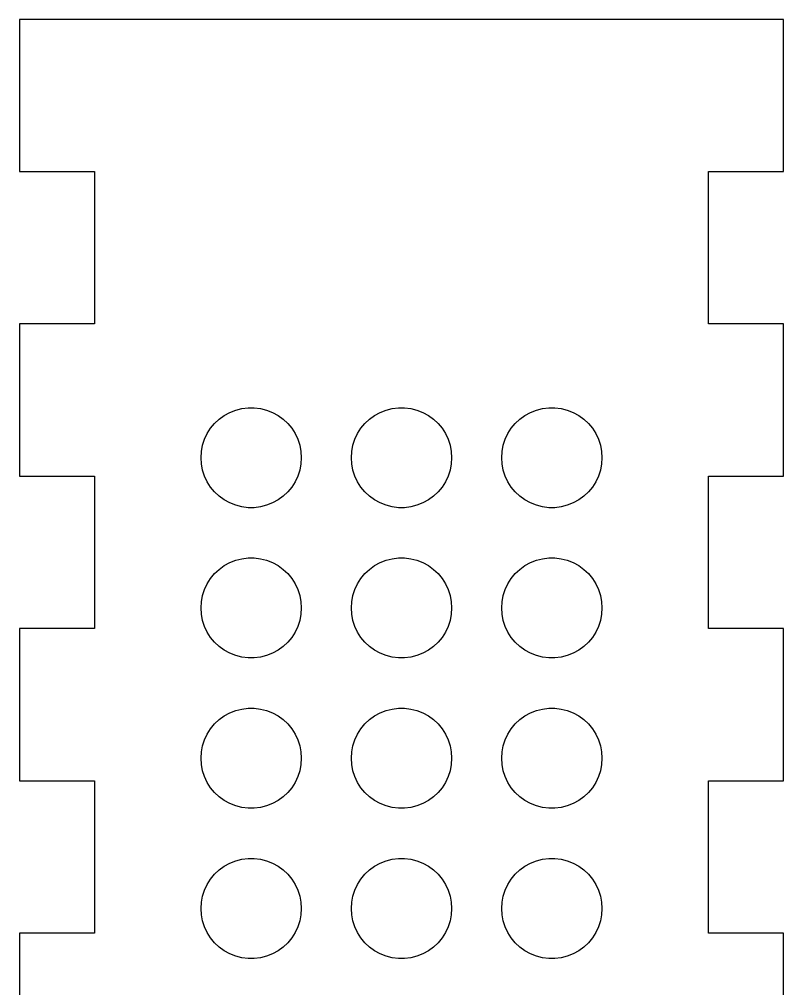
# Model space of a CAD drawing. Header units: metres. Extents: x -30 to 30, y -155 to 155.
# Drawn here: x -30.5 to 30.5, y 77.6 to 155 of the extents above; entities that cross this region are included whole.
import ezdxf

# ---------------------------------------------------------------- set-up
doc = ezdxf.new("R2010")
doc.units = ezdxf.units.M

msp = doc.modelspace()

# ---------------------------------------------------------------- linework, layer by layer
for p, q in [((30.5, 155), (-30.5, 155)), ((-30.5, 155), (-30.5, 142.845)), ((30.5, 142.845), (30.5, 155)), ((-30.5, 142.845), (-24.495, 142.845)), ((-24.495, 142.845), (-24.495, 130.675)), ((24.495, 130.675), (24.495, 142.845)), ((24.495, 142.845), (30.5, 142.845)), ((-24.495, 130.675), (-30.5, 130.675)), ((-30.5, 130.675), (-30.5, 118.525)), ((30.5, 130.675), (24.495, 130.675)), ((30.5, 118.525), (30.5, 130.675)), ((-13.2361, 123.804), (-12.7495, 123.929)), ((-12.7495, 123.929), (-12.2512, 123.992)), ((-12.2512, 123.992), (-11.7488, 123.992)), ((-11.7488, 123.992), (-11.2505, 123.929)), ((-11.2505, 123.929), (-10.7639, 123.804)), ((-1.23605, 123.804), (-0.74951, 123.929)), ((-0.74951, 123.929), (-0.25116, 123.992)), ((-0.25116, 123.992), (0.25116, 123.992)), ((0.25116, 123.992), (0.74951, 123.929)), ((0.74951, 123.929), (1.23605, 123.804)), ((10.7639, 123.804), (11.2505, 123.929)), ((11.2505, 123.929), (11.7488, 123.992)), ((11.7488, 123.992), (12.2512, 123.992)), ((12.2512, 123.992), (12.7495, 123.929)), ((12.7495, 123.929), (13.2361, 123.804)), ((-14.9159, 122.738), (-14.5497, 123.082)), ((-14.5497, 123.082), (-14.1433, 123.377)), ((-14.1433, 123.377), (-13.7031, 123.619)), ((-13.7031, 123.619), (-13.2361, 123.804)), ((-10.7639, 123.804), (-10.2969, 123.619)), ((-10.2969, 123.619), (-9.85669, 123.377)), ((-9.85669, 123.377), (-9.4503, 123.082)), ((-9.4503, 123.082), (-9.08412, 122.738)), ((-2.91586, 122.738), (-2.54968, 123.082)), ((-2.54968, 123.082), (-2.1433, 123.377)), ((-2.1433, 123.377), (-1.70311, 123.619)), ((-1.70311, 123.619), (-1.23605, 123.804)), ((1.23605, 123.804), (1.70311, 123.619)), ((1.70311, 123.619), (2.1433, 123.377)), ((2.1433, 123.377), (2.54968, 123.082)), ((2.54968, 123.082), (2.91586, 122.738)), ((9.08412, 122.738), (9.4503, 123.082)), ((9.4503, 123.082), (9.85669, 123.377)), ((9.85669, 123.377), (10.2969, 123.619)), ((10.2969, 123.619), (10.7639, 123.804)), ((13.2361, 123.804), (13.7031, 123.619)), ((13.7031, 123.619), (14.1433, 123.377)), ((14.1433, 123.377), (14.5497, 123.082)), ((14.5497, 123.082), (14.9159, 122.738)), ((-15.5052, 121.927), (-15.2361, 122.351)), ((-15.2361, 122.351), (-14.9159, 122.738)), ((-9.08412, 122.738), (-8.76393, 122.351)), ((-8.76393, 122.351), (-8.49477, 121.927)), ((-3.50522, 121.927), (-3.23605, 122.351)), ((-3.23605, 122.351), (-2.91586, 122.738)), ((2.91586, 122.738), (3.23605, 122.351)), ((3.23605, 122.351), (3.50522, 121.927)), ((8.49477, 121.927), (8.76393, 122.351)), ((8.76393, 122.351), (9.08412, 122.738)), ((14.9159, 122.738), (15.2361, 122.351)), ((15.2361, 122.351), (15.5052, 121.927)), ((-15.7191, 121.472), (-15.5052, 121.927)), ((-8.49477, 121.927), (-8.28088, 121.472)), ((-3.7191, 121.472), (-3.50522, 121.927)), ((3.50522, 121.927), (3.7191, 121.472)), ((8.28088, 121.472), (8.49477, 121.927)), ((15.5052, 121.927), (15.7191, 121.472)), ((-15.9684, 120.501), (-15.8743, 120.995)), ((-15.8743, 120.995), (-15.7191, 121.472)), ((-8.28088, 121.472), (-8.12566, 120.995)), ((-8.12566, 120.995), (-8.03154, 120.501)), ((-3.96844, 120.501), (-3.87433, 120.995)), ((-3.87433, 120.995), (-3.7191, 121.472)), ((3.7191, 121.472), (3.87433, 120.995)), ((3.87433, 120.995), (3.96844, 120.501)), ((8.03154, 120.501), (8.12566, 120.995)), ((8.12566, 120.995), (8.28088, 121.472)), ((15.7191, 121.472), (15.8743, 120.995)), ((15.8743, 120.995), (15.9684, 120.501)), ((-16, 120), (-15.9684, 120.501)), ((-15.9684, 119.499), (-16, 120)), ((-8.03154, 120.501), (-8, 120)), ((-8, 120), (-8.03154, 119.499)), ((-4, 120), (-3.96844, 120.501)), ((-3.96844, 119.499), (-4, 120)), ((3.96844, 120.501), (4, 120)), ((4, 120), (3.96844, 119.499)), ((8, 120), (8.03154, 120.501)), ((8.03154, 119.499), (8, 120)), ((15.9684, 120.501), (16, 120)), ((16, 120), (15.9684, 119.499)), ((-15.8743, 119.005), (-15.9684, 119.499)), ((-8.03154, 119.499), (-8.12566, 119.005)), ((-3.87433, 119.005), (-3.96844, 119.499)), ((3.96844, 119.499), (3.87433, 119.005)), ((8.12566, 119.005), (8.03154, 119.499)), ((15.9684, 119.499), (15.8743, 119.005)), ((-30.5, 118.525), (-24.495, 118.525)), ((-24.495, 118.525), (-24.495, 106.355)), ((-15.7191, 118.527), (-15.8743, 119.005)), ((-15.5052, 118.073), (-15.7191, 118.527)), ((-8.28088, 118.527), (-8.49477, 118.073)), ((-8.12566, 119.005), (-8.28088, 118.527)), ((-3.7191, 118.527), (-3.87433, 119.005)), ((-3.50522, 118.073), (-3.7191, 118.527)), ((3.7191, 118.527), (3.50522, 118.073)), ((3.87433, 119.005), (3.7191, 118.527)), ((8.28088, 118.527), (8.12566, 119.005)), ((8.49477, 118.073), (8.28088, 118.527)), ((15.7191, 118.527), (15.5052, 118.073)), ((15.8743, 119.005), (15.7191, 118.527)), ((24.495, 106.355), (24.495, 118.525)), ((24.495, 118.525), (30.5, 118.525)), ((-15.2361, 117.649), (-15.5052, 118.073)), ((-14.9159, 117.262), (-15.2361, 117.649)), ((-8.76393, 117.649), (-9.08412, 117.262)), ((-8.49477, 118.073), (-8.76393, 117.649)), ((-3.23605, 117.649), (-3.50522, 118.073)), ((-2.91586, 117.262), (-3.23605, 117.649)), ((3.23605, 117.649), (2.91586, 117.262)), ((3.50522, 118.073), (3.23605, 117.649)), ((8.76393, 117.649), (8.49477, 118.073)), ((9.08412, 117.262), (8.76393, 117.649)), ((15.2361, 117.649), (14.9159, 117.262)), ((15.5052, 118.073), (15.2361, 117.649)), ((-14.5497, 116.918), (-14.9159, 117.262)), ((-14.1433, 116.623), (-14.5497, 116.918)), ((-9.4503, 116.918), (-9.85669, 116.623)), ((-9.08412, 117.262), (-9.4503, 116.918)), ((-2.54968, 116.918), (-2.91586, 117.262)), ((-2.1433, 116.623), (-2.54968, 116.918)), ((2.54968, 116.918), (2.1433, 116.623)), ((2.91586, 117.262), (2.54968, 116.918)), ((9.4503, 116.918), (9.08412, 117.262)), ((9.85669, 116.623), (9.4503, 116.918)), ((14.5497, 116.918), (14.1433, 116.623)), ((14.9159, 117.262), (14.5497, 116.918)), ((-13.7031, 116.381), (-14.1433, 116.623)), ((-13.2361, 116.196), (-13.7031, 116.381)), ((-12.7495, 116.071), (-13.2361, 116.196)), ((-10.7639, 116.196), (-11.2505, 116.071)), ((-10.2969, 116.381), (-10.7639, 116.196)), ((-9.85669, 116.623), (-10.2969, 116.381)), ((-1.70311, 116.381), (-2.1433, 116.623)), ((-1.23605, 116.196), (-1.70311, 116.381)), ((-0.74951, 116.071), (-1.23605, 116.196)), ((1.23605, 116.196), (0.74951, 116.071)), ((1.70311, 116.381), (1.23605, 116.196)), ((2.1433, 116.623), (1.70311, 116.381)), ((10.2969, 116.381), (9.85669, 116.623)), ((10.7639, 116.196), (10.2969, 116.381)), ((11.2505, 116.071), (10.7639, 116.196)), ((13.2361, 116.196), (12.7495, 116.071)), ((13.7031, 116.381), (13.2361, 116.196)), ((14.1433, 116.623), (13.7031, 116.381)), ((-12.2512, 116.008), (-12.7495, 116.071)), ((-11.7488, 116.008), (-12.2512, 116.008)), ((-11.2505, 116.071), (-11.7488, 116.008)), ((-0.25116, 116.008), (-0.74951, 116.071)), ((0.25116, 116.008), (-0.25116, 116.008)), ((0.74951, 116.071), (0.25116, 116.008)), ((11.7488, 116.008), (11.2505, 116.071)), ((12.2512, 116.008), (11.7488, 116.008)), ((12.7495, 116.071), (12.2512, 116.008)), ((-14.1433, 111.377), (-13.7031, 111.619)), ((-13.7031, 111.619), (-13.2361, 111.804)), ((-13.2361, 111.804), (-12.7495, 111.929)), ((-12.7495, 111.929), (-12.2512, 111.992)), ((-12.2512, 111.992), (-11.7488, 111.992)), ((-11.7488, 111.992), (-11.2505, 111.929)), ((-11.2505, 111.929), (-10.7639, 111.804)), ((-10.7639, 111.804), (-10.2969, 111.619)), ((-10.2969, 111.619), (-9.85669, 111.377)), ((-2.1433, 111.377), (-1.70311, 111.619)), ((-1.70311, 111.619), (-1.23605, 111.804)), ((-1.23605, 111.804), (-0.74951, 111.929)), ((-0.74951, 111.929), (-0.25116, 111.992)), ((-0.25116, 111.992), (0.25116, 111.992)), ((0.25116, 111.992), (0.74951, 111.929)), ((0.74951, 111.929), (1.23605, 111.804)), ((1.23605, 111.804), (1.70311, 111.619)), ((1.70311, 111.619), (2.1433, 111.377)), ((9.85669, 111.377), (10.2969, 111.619)), ((10.2969, 111.619), (10.7639, 111.804)), ((10.7639, 111.804), (11.2505, 111.929)), ((11.2505, 111.929), (11.7488, 111.992)), ((11.7488, 111.992), (12.2512, 111.992)), ((12.2512, 111.992), (12.7495, 111.929)), ((12.7495, 111.929), (13.2361, 111.804)), ((13.2361, 111.804), (13.7031, 111.619)), ((13.7031, 111.619), (14.1433, 111.377)), ((-15.2361, 110.351), (-14.9159, 110.738)), ((-14.9159, 110.738), (-14.5497, 111.082)), ((-14.5497, 111.082), (-14.1433, 111.377)), ((-9.85669, 111.377), (-9.4503, 111.082)), ((-9.4503, 111.082), (-9.08412, 110.738)), ((-9.08412, 110.738), (-8.76393, 110.351)), ((-3.23605, 110.351), (-2.91586, 110.738)), ((-2.91586, 110.738), (-2.54968, 111.082)), ((-2.54968, 111.082), (-2.1433, 111.377)), ((2.1433, 111.377), (2.54968, 111.082)), ((2.54968, 111.082), (2.91586, 110.738)), ((2.91586, 110.738), (3.23605, 110.351)), ((8.76393, 110.351), (9.08412, 110.738)), ((9.08412, 110.738), (9.4503, 111.082)), ((9.4503, 111.082), (9.85669, 111.377)), ((14.1433, 111.377), (14.5497, 111.082)), ((14.5497, 111.082), (14.9159, 110.738)), ((14.9159, 110.738), (15.2361, 110.351)), ((-15.7191, 109.472), (-15.5052, 109.927)), ((-15.5052, 109.927), (-15.2361, 110.351)), ((-8.76393, 110.351), (-8.49477, 109.927)), ((-8.49477, 109.927), (-8.28088, 109.472)), ((-3.7191, 109.472), (-3.50522, 109.927)), ((-3.50522, 109.927), (-3.23605, 110.351)), ((3.23605, 110.351), (3.50522, 109.927)), ((3.50522, 109.927), (3.7191, 109.472)), ((8.28088, 109.472), (8.49477, 109.927)), ((8.49477, 109.927), (8.76393, 110.351)), ((15.2361, 110.351), (15.5052, 109.927)), ((15.5052, 109.927), (15.7191, 109.472)), ((-15.8743, 108.995), (-15.7191, 109.472)), ((-8.28088, 109.472), (-8.12566, 108.995)), ((-3.87433, 108.995), (-3.7191, 109.472)), ((3.7191, 109.472), (3.87433, 108.995)), ((8.12566, 108.995), (8.28088, 109.472)), ((15.7191, 109.472), (15.8743, 108.995)), ((-16, 108), (-15.9684, 108.501)), ((-15.9684, 108.501), (-15.8743, 108.995)), ((-8.12566, 108.995), (-8.03154, 108.501)), ((-8.03154, 108.501), (-8, 108)), ((-4, 108), (-3.96844, 108.501)), ((-3.96844, 108.501), (-3.87433, 108.995)), ((3.87433, 108.995), (3.96844, 108.501)), ((3.96844, 108.501), (4, 108)), ((8, 108), (8.03154, 108.501)), ((8.03154, 108.501), (8.12566, 108.995)), ((15.8743, 108.995), (15.9684, 108.501)), ((15.9684, 108.501), (16, 108)), ((-15.9684, 107.499), (-16, 108)), ((-8, 108), (-8.03154, 107.499)), ((-3.96844, 107.499), (-4, 108)), ((4, 108), (3.96844, 107.499)), ((8.03154, 107.499), (8, 108)), ((16, 108), (15.9684, 107.499)), ((-15.8743, 107.005), (-15.9684, 107.499)), ((-15.7191, 106.527), (-15.8743, 107.005)), ((-8.12566, 107.005), (-8.28088, 106.527)), ((-8.03154, 107.499), (-8.12566, 107.005)), ((-3.87433, 107.005), (-3.96844, 107.499)), ((-3.7191, 106.527), (-3.87433, 107.005)), ((3.87433, 107.005), (3.7191, 106.527)), ((3.96844, 107.499), (3.87433, 107.005)), ((8.12566, 107.005), (8.03154, 107.499)), ((8.28088, 106.527), (8.12566, 107.005)), ((15.8743, 107.005), (15.7191, 106.527)), ((15.9684, 107.499), (15.8743, 107.005)), ((-24.495, 106.355), (-30.5, 106.355)), ((-30.5, 106.355), (-30.5, 94.205)), ((-15.5052, 106.073), (-15.7191, 106.527)), ((-15.2361, 105.649), (-15.5052, 106.073)), ((-8.49477, 106.073), (-8.76393, 105.649)), ((-8.28088, 106.527), (-8.49477, 106.073)), ((-3.50522, 106.073), (-3.7191, 106.527)), ((-3.23605, 105.649), (-3.50522, 106.073)), ((3.50522, 106.073), (3.23605, 105.649)), ((3.7191, 106.527), (3.50522, 106.073)), ((8.49477, 106.073), (8.28088, 106.527)), ((8.76393, 105.649), (8.49477, 106.073)), ((15.5052, 106.073), (15.2361, 105.649)), ((15.7191, 106.527), (15.5052, 106.073)), ((30.5, 106.355), (24.495, 106.355)), ((30.5, 94.205), (30.5, 106.355)), ((-14.9159, 105.262), (-15.2361, 105.649)), ((-14.5497, 104.918), (-14.9159, 105.262)), ((-9.08412, 105.262), (-9.4503, 104.918)), ((-8.76393, 105.649), (-9.08412, 105.262)), ((-2.91586, 105.262), (-3.23605, 105.649)), ((-2.54968, 104.918), (-2.91586, 105.262)), ((2.91586, 105.262), (2.54968, 104.918)), ((3.23605, 105.649), (2.91586, 105.262)), ((9.08412, 105.262), (8.76393, 105.649)), ((9.4503, 104.918), (9.08412, 105.262)), ((14.9159, 105.262), (14.5497, 104.918)), ((15.2361, 105.649), (14.9159, 105.262)), ((-14.1433, 104.623), (-14.5497, 104.918)), ((-13.7031, 104.381), (-14.1433, 104.623)), ((-9.85669, 104.623), (-10.2969, 104.381)), ((-9.4503, 104.918), (-9.85669, 104.623)), ((-2.1433, 104.623), (-2.54968, 104.918)), ((-1.70311, 104.381), (-2.1433, 104.623)), ((2.1433, 104.623), (1.70311, 104.381)), ((2.54968, 104.918), (2.1433, 104.623)), ((9.85669, 104.623), (9.4503, 104.918)), ((10.2969, 104.381), (9.85669, 104.623)), ((14.1433, 104.623), (13.7031, 104.381)), ((14.5497, 104.918), (14.1433, 104.623)), ((-13.2361, 104.196), (-13.7031, 104.381)), ((-12.7495, 104.071), (-13.2361, 104.196)), ((-12.2512, 104.008), (-12.7495, 104.071)), ((-11.7488, 104.008), (-12.2512, 104.008)), ((-11.2505, 104.071), (-11.7488, 104.008)), ((-10.7639, 104.196), (-11.2505, 104.071)), ((-10.2969, 104.381), (-10.7639, 104.196)), ((-1.23605, 104.196), (-1.70311, 104.381)), ((-0.74951, 104.071), (-1.23605, 104.196)), ((-0.25116, 104.008), (-0.74951, 104.071)), ((0.25116, 104.008), (-0.25116, 104.008)), ((0.74951, 104.071), (0.25116, 104.008)), ((1.23605, 104.196), (0.74951, 104.071)), ((1.70311, 104.381), (1.23605, 104.196)), ((10.7639, 104.196), (10.2969, 104.381)), ((11.2505, 104.071), (10.7639, 104.196)), ((11.7488, 104.008), (11.2505, 104.071)), ((12.2512, 104.008), (11.7488, 104.008)), ((12.7495, 104.071), (12.2512, 104.008)), ((13.2361, 104.196), (12.7495, 104.071)), ((13.7031, 104.381), (13.2361, 104.196)), ((-13.2361, 99.8042), (-12.7495, 99.9291)), ((-12.7495, 99.9291), (-12.2512, 99.9921)), ((-12.2512, 99.9921), (-11.7488, 99.9921)), ((-11.7488, 99.9921), (-11.2505, 99.9291)), ((-11.2505, 99.9291), (-10.7639, 99.8042)), ((-1.23605, 99.8042), (-0.74951, 99.9291)), ((-0.74951, 99.9291), (-0.25116, 99.9921)), ((-0.25116, 99.9921), (0.25116, 99.9921)), ((0.25116, 99.9921), (0.74951, 99.9291)), ((0.74951, 99.9291), (1.23605, 99.8042)), ((10.7639, 99.8042), (11.2505, 99.9291)), ((11.2505, 99.9291), (11.7488, 99.9921)), ((11.7488, 99.9921), (12.2512, 99.9921)), ((12.2512, 99.9921), (12.7495, 99.9291)), ((12.7495, 99.9291), (13.2361, 99.8042)), ((-14.9159, 98.7382), (-14.5497, 99.082)), ((-14.5497, 99.082), (-14.1433, 99.3773)), ((-14.1433, 99.3773), (-13.7031, 99.6193)), ((-13.7031, 99.6193), (-13.2361, 99.8042)), ((-10.7639, 99.8042), (-10.2969, 99.6193)), ((-10.2969, 99.6193), (-9.85669, 99.3773)), ((-9.85669, 99.3773), (-9.4503, 99.082)), ((-9.4503, 99.082), (-9.08412, 98.7382)), ((-2.91586, 98.7382), (-2.54968, 99.082)), ((-2.54968, 99.082), (-2.1433, 99.3773)), ((-2.1433, 99.3773), (-1.70311, 99.6193)), ((-1.70311, 99.6193), (-1.23605, 99.8042)), ((1.23605, 99.8042), (1.70311, 99.6193)), ((1.70311, 99.6193), (2.1433, 99.3773)), ((2.1433, 99.3773), (2.54968, 99.082)), ((2.54968, 99.082), (2.91586, 98.7382)), ((9.08412, 98.7382), (9.4503, 99.082)), ((9.4503, 99.082), (9.85669, 99.3773)), ((9.85669, 99.3773), (10.2969, 99.6193)), ((10.2969, 99.6193), (10.7639, 99.8042)), ((13.2361, 99.8042), (13.7031, 99.6193)), ((13.7031, 99.6193), (14.1433, 99.3773)), ((14.1433, 99.3773), (14.5497, 99.082)), ((14.5497, 99.082), (14.9159, 98.7382)), ((-15.5052, 97.927), (-15.2361, 98.3511)), ((-15.2361, 98.3511), (-14.9159, 98.7382)), ((-9.08412, 98.7382), (-8.76393, 98.3511)), ((-8.76393, 98.3511), (-8.49477, 97.927)), ((-3.50522, 97.927), (-3.23605, 98.3511)), ((-3.23605, 98.3511), (-2.91586, 98.7382)), ((2.91586, 98.7382), (3.23605, 98.3511)), ((3.23605, 98.3511), (3.50522, 97.927)), ((8.49477, 97.927), (8.76393, 98.3511)), ((8.76393, 98.3511), (9.08412, 98.7382)), ((14.9159, 98.7382), (15.2361, 98.3511)), ((15.2361, 98.3511), (15.5052, 97.927)), ((-15.7191, 97.4725), (-15.5052, 97.927)), ((-8.49477, 97.927), (-8.28088, 97.4725)), ((-3.7191, 97.4725), (-3.50522, 97.927)), ((3.50522, 97.927), (3.7191, 97.4725)), ((8.28088, 97.4725), (8.49477, 97.927)), ((15.5052, 97.927), (15.7191, 97.4725)), ((-15.9684, 96.5013), (-15.8743, 96.9948)), ((-15.8743, 96.9948), (-15.7191, 97.4725)), ((-8.28088, 97.4725), (-8.12566, 96.9948)), ((-8.12566, 96.9948), (-8.03154, 96.5013)), ((-3.96844, 96.5013), (-3.87433, 96.9948)), ((-3.87433, 96.9948), (-3.7191, 97.4725)), ((3.7191, 97.4725), (3.87433, 96.9948)), ((3.87433, 96.9948), (3.96844, 96.5013)), ((8.03154, 96.5013), (8.12566, 96.9948)), ((8.12566, 96.9948), (8.28088, 97.4725)), ((15.7191, 97.4725), (15.8743, 96.9948)), ((15.8743, 96.9948), (15.9684, 96.5013)), ((-16, 96), (-15.9684, 96.5013)), ((-15.9684, 95.4987), (-16, 96)), ((-8.03154, 96.5013), (-8, 96)), ((-8, 96), (-8.03154, 95.4987)), ((-4, 96), (-3.96844, 96.5013)), ((-3.96844, 95.4987), (-4, 96)), ((3.96844, 96.5013), (4, 96)), ((4, 96), (3.96844, 95.4987)), ((8, 96), (8.03154, 96.5013)), ((8.03154, 95.4987), (8, 96)), ((15.9684, 96.5013), (16, 96)), ((16, 96), (15.9684, 95.4987)), ((-15.8743, 95.0052), (-15.9684, 95.4987)), ((-8.03154, 95.4987), (-8.12566, 95.0052)), ((-3.87433, 95.0052), (-3.96844, 95.4987)), ((3.96844, 95.4987), (3.87433, 95.0052)), ((8.12566, 95.0052), (8.03154, 95.4987)), ((15.9684, 95.4987), (15.8743, 95.0052)), ((-15.7191, 94.5275), (-15.8743, 95.0052)), ((-15.5052, 94.073), (-15.7191, 94.5275)), ((-8.28088, 94.5275), (-8.49477, 94.073)), ((-8.12566, 95.0052), (-8.28088, 94.5275)), ((-3.7191, 94.5275), (-3.87433, 95.0052)), ((-3.50522, 94.073), (-3.7191, 94.5275)), ((3.7191, 94.5275), (3.50522, 94.073)), ((3.87433, 95.0052), (3.7191, 94.5275)), ((8.28088, 94.5275), (8.12566, 95.0052)), ((8.49477, 94.073), (8.28088, 94.5275)), ((15.7191, 94.5275), (15.5052, 94.073)), ((15.8743, 95.0052), (15.7191, 94.5275)), ((-30.5, 94.205), (-24.495, 94.205)), ((-24.495, 94.205), (-24.495, 82.035)), ((-15.2361, 93.6488), (-15.5052, 94.073)), ((-8.49477, 94.073), (-8.76393, 93.6488)), ((-3.23605, 93.6488), (-3.50522, 94.073)), ((3.50522, 94.073), (3.23605, 93.6488)), ((8.76393, 93.6488), (8.49477, 94.073)), ((15.5052, 94.073), (15.2361, 93.6488)), ((24.495, 82.035), (24.495, 94.205)), ((24.495, 94.205), (30.5, 94.205)), ((-14.9159, 93.2618), (-15.2361, 93.6488)), ((-14.5497, 92.9179), (-14.9159, 93.2618)), ((-14.1433, 92.6227), (-14.5497, 92.9179)), ((-9.4503, 92.9179), (-9.85669, 92.6227)), ((-9.08412, 93.2618), (-9.4503, 92.9179)), ((-8.76393, 93.6488), (-9.08412, 93.2618)), ((-2.91586, 93.2618), (-3.23605, 93.6488)), ((-2.54968, 92.9179), (-2.91586, 93.2618)), ((-2.1433, 92.6227), (-2.54968, 92.9179)), ((2.54968, 92.9179), (2.1433, 92.6227)), ((2.91586, 93.2618), (2.54968, 92.9179)), ((3.23605, 93.6488), (2.91586, 93.2618)), ((9.08412, 93.2618), (8.76393, 93.6488)), ((9.4503, 92.9179), (9.08412, 93.2618)), ((9.85669, 92.6227), (9.4503, 92.9179)), ((14.5497, 92.9179), (14.1433, 92.6227)), ((14.9159, 93.2618), (14.5497, 92.9179)), ((15.2361, 93.6488), (14.9159, 93.2618)), ((-13.7031, 92.3807), (-14.1433, 92.6227)), ((-13.2361, 92.1958), (-13.7031, 92.3807)), ((-12.7495, 92.0708), (-13.2361, 92.1958)), ((-10.7639, 92.1958), (-11.2505, 92.0708)), ((-10.2969, 92.3807), (-10.7639, 92.1958)), ((-9.85669, 92.6227), (-10.2969, 92.3807)), ((-1.70311, 92.3807), (-2.1433, 92.6227)), ((-1.23605, 92.1958), (-1.70311, 92.3807)), ((-0.74951, 92.0708), (-1.23605, 92.1958)), ((1.23605, 92.1958), (0.74951, 92.0708)), ((1.70311, 92.3807), (1.23605, 92.1958)), ((2.1433, 92.6227), (1.70311, 92.3807)), ((10.2969, 92.3807), (9.85669, 92.6227)), ((10.7639, 92.1958), (10.2969, 92.3807)), ((11.2505, 92.0708), (10.7639, 92.1958)), ((13.2361, 92.1958), (12.7495, 92.0708)), ((13.7031, 92.3807), (13.2361, 92.1958)), ((14.1433, 92.6227), (13.7031, 92.3807)), ((-12.2512, 92.0079), (-12.7495, 92.0708)), ((-11.7488, 92.0079), (-12.2512, 92.0079)), ((-11.2505, 92.0708), (-11.7488, 92.0079)), ((-0.25116, 92.0079), (-0.74951, 92.0708)), ((0.25116, 92.0079), (-0.25116, 92.0079)), ((0.74951, 92.0708), (0.25116, 92.0079)), ((11.7488, 92.0079), (11.2505, 92.0708)), ((12.2512, 92.0079), (11.7488, 92.0079)), ((12.7495, 92.0708), (12.2512, 92.0079)), ((-14.1433, 87.3773), (-13.7031, 87.6193)), ((-13.7031, 87.6193), (-13.2361, 87.8042)), ((-13.2361, 87.8042), (-12.7495, 87.9291)), ((-12.7495, 87.9291), (-12.2512, 87.9921)), ((-12.2512, 87.9921), (-11.7488, 87.9921)), ((-11.7488, 87.9921), (-11.2505, 87.9291)), ((-11.2505, 87.9291), (-10.7639, 87.8042)), ((-10.7639, 87.8042), (-10.2969, 87.6193)), ((-10.2969, 87.6193), (-9.85669, 87.3773)), ((-2.1433, 87.3773), (-1.70311, 87.6193)), ((-1.70311, 87.6193), (-1.23605, 87.8042)), ((-1.23605, 87.8042), (-0.74951, 87.9291)), ((-0.74951, 87.9291), (-0.25116, 87.9921)), ((-0.25116, 87.9921), (0.25116, 87.9921)), ((0.25116, 87.9921), (0.74951, 87.9291)), ((0.74951, 87.9291), (1.23605, 87.8042)), ((1.23605, 87.8042), (1.70311, 87.6193)), ((1.70311, 87.6193), (2.1433, 87.3773)), ((9.85669, 87.3773), (10.2969, 87.6193)), ((10.2969, 87.6193), (10.7639, 87.8042)), ((10.7639, 87.8042), (11.2505, 87.9291)), ((11.2505, 87.9291), (11.7488, 87.9921)), ((11.7488, 87.9921), (12.2512, 87.9921)), ((12.2512, 87.9921), (12.7495, 87.9291)), ((12.7495, 87.9291), (13.2361, 87.8042)), ((13.2361, 87.8042), (13.7031, 87.6193)), ((13.7031, 87.6193), (14.1433, 87.3773)), ((-15.2361, 86.3511), (-14.9159, 86.7382)), ((-14.9159, 86.7382), (-14.5497, 87.082)), ((-14.5497, 87.082), (-14.1433, 87.3773)), ((-9.85669, 87.3773), (-9.4503, 87.082)), ((-9.4503, 87.082), (-9.08412, 86.7382)), ((-9.08412, 86.7382), (-8.76393, 86.3511)), ((-3.23605, 86.3511), (-2.91586, 86.7382)), ((-2.91586, 86.7382), (-2.54968, 87.082)), ((-2.54968, 87.082), (-2.1433, 87.3773)), ((2.1433, 87.3773), (2.54968, 87.082)), ((2.54968, 87.082), (2.91586, 86.7382)), ((2.91586, 86.7382), (3.23605, 86.3511)), ((8.76393, 86.3511), (9.08412, 86.7382)), ((9.08412, 86.7382), (9.4503, 87.082)), ((9.4503, 87.082), (9.85669, 87.3773)), ((14.1433, 87.3773), (14.5497, 87.082)), ((14.5497, 87.082), (14.9159, 86.7382)), ((14.9159, 86.7382), (15.2361, 86.3511)), ((-15.7191, 85.4725), (-15.5052, 85.927)), ((-15.5052, 85.927), (-15.2361, 86.3511)), ((-8.76393, 86.3511), (-8.49477, 85.927)), ((-8.49477, 85.927), (-8.28088, 85.4725)), ((-3.7191, 85.4725), (-3.50522, 85.927)), ((-3.50522, 85.927), (-3.23605, 86.3511)), ((3.23605, 86.3511), (3.50522, 85.927)), ((3.50522, 85.927), (3.7191, 85.4725)), ((8.28088, 85.4725), (8.49477, 85.927)), ((8.49477, 85.927), (8.76393, 86.3511)), ((15.2361, 86.3511), (15.5052, 85.927)), ((15.5052, 85.927), (15.7191, 85.4725)), ((-15.8743, 84.9948), (-15.7191, 85.4725)), ((-8.28088, 85.4725), (-8.12566, 84.9948)), ((-3.87433, 84.9948), (-3.7191, 85.4725)), ((3.7191, 85.4725), (3.87433, 84.9948)), ((8.12566, 84.9948), (8.28088, 85.4725)), ((15.7191, 85.4725), (15.8743, 84.9948)), ((-16, 84), (-15.9684, 84.5013)), ((-15.9684, 84.5013), (-15.8743, 84.9948)), ((-8.12566, 84.9948), (-8.03154, 84.5013)), ((-8.03154, 84.5013), (-8, 84)), ((-4, 84), (-3.96844, 84.5013)), ((-3.96844, 84.5013), (-3.87433, 84.9948)), ((3.87433, 84.9948), (3.96844, 84.5013)), ((3.96844, 84.5013), (4, 84)), ((8, 84), (8.03154, 84.5013)), ((8.03154, 84.5013), (8.12566, 84.9948)), ((15.8743, 84.9948), (15.9684, 84.5013)), ((15.9684, 84.5013), (16, 84)), ((-15.9684, 83.4987), (-16, 84)), ((-8, 84), (-8.03154, 83.4987)), ((-3.96844, 83.4987), (-4, 84)), ((4, 84), (3.96844, 83.4987)), ((8.03154, 83.4987), (8, 84)), ((16, 84), (15.9684, 83.4987)), ((-15.8743, 83.0052), (-15.9684, 83.4987)), ((-15.7191, 82.5275), (-15.8743, 83.0052)), ((-8.12566, 83.0052), (-8.28088, 82.5275)), ((-8.03154, 83.4987), (-8.12566, 83.0052)), ((-3.87433, 83.0052), (-3.96844, 83.4987)), ((-3.7191, 82.5275), (-3.87433, 83.0052)), ((3.87433, 83.0052), (3.7191, 82.5275)), ((3.96844, 83.4987), (3.87433, 83.0052)), ((8.12566, 83.0052), (8.03154, 83.4987)), ((8.28088, 82.5275), (8.12566, 83.0052)), ((15.8743, 83.0052), (15.7191, 82.5275)), ((15.9684, 83.4987), (15.8743, 83.0052)), ((-15.5052, 82.073), (-15.7191, 82.5275)), ((-15.2361, 81.6488), (-15.5052, 82.073)), ((-8.49477, 82.073), (-8.76393, 81.6488)), ((-8.28088, 82.5275), (-8.49477, 82.073)), ((-3.50522, 82.073), (-3.7191, 82.5275)), ((-3.23605, 81.6488), (-3.50522, 82.073)), ((3.50522, 82.073), (3.23605, 81.6488)), ((3.7191, 82.5275), (3.50522, 82.073)), ((8.49477, 82.073), (8.28088, 82.5275)), ((8.76393, 81.6488), (8.49477, 82.073)), ((15.5052, 82.073), (15.2361, 81.6488)), ((15.7191, 82.5275), (15.5052, 82.073)), ((-24.495, 82.035), (-30.5, 82.035)), ((-30.5, 82.035), (-30.5, 69.885)), ((-14.9159, 81.2618), (-15.2361, 81.6488)), ((-8.76393, 81.6488), (-9.08412, 81.2618)), ((-2.91586, 81.2618), (-3.23605, 81.6488)), ((3.23605, 81.6488), (2.91586, 81.2618)), ((9.08412, 81.2618), (8.76393, 81.6488)), ((15.2361, 81.6488), (14.9159, 81.2618)), ((30.5, 82.035), (24.495, 82.035)), ((30.5, 69.885), (30.5, 82.035)), ((-14.5497, 80.9179), (-14.9159, 81.2618)), ((-14.1433, 80.6227), (-14.5497, 80.9179)), ((-13.7031, 80.3807), (-14.1433, 80.6227)), ((-9.85669, 80.6227), (-10.2969, 80.3807)), ((-9.4503, 80.9179), (-9.85669, 80.6227)), ((-9.08412, 81.2618), (-9.4503, 80.9179)), ((-2.54968, 80.9179), (-2.91586, 81.2618)), ((-2.1433, 80.6227), (-2.54968, 80.9179)), ((-1.70311, 80.3807), (-2.1433, 80.6227)), ((2.1433, 80.6227), (1.70311, 80.3807)), ((2.54968, 80.9179), (2.1433, 80.6227)), ((2.91586, 81.2618), (2.54968, 80.9179)), ((9.4503, 80.9179), (9.08412, 81.2618)), ((9.85669, 80.6227), (9.4503, 80.9179)), ((10.2969, 80.3807), (9.85669, 80.6227)), ((14.1433, 80.6227), (13.7031, 80.3807)), ((14.5497, 80.9179), (14.1433, 80.6227)), ((14.9159, 81.2618), (14.5497, 80.9179)), ((-13.2361, 80.1958), (-13.7031, 80.3807)), ((-12.7495, 80.0708), (-13.2361, 80.1958)), ((-12.2512, 80.0079), (-12.7495, 80.0708)), ((-11.7488, 80.0079), (-12.2512, 80.0079)), ((-11.2505, 80.0708), (-11.7488, 80.0079)), ((-10.7639, 80.1958), (-11.2505, 80.0708)), ((-10.2969, 80.3807), (-10.7639, 80.1958)), ((-1.23605, 80.1958), (-1.70311, 80.3807)), ((-0.74951, 80.0708), (-1.23605, 80.1958)), ((-0.25116, 80.0079), (-0.74951, 80.0708)), ((0.25116, 80.0079), (-0.25116, 80.0079)), ((0.74951, 80.0708), (0.25116, 80.0079)), ((1.23605, 80.1958), (0.74951, 80.0708)), ((1.70311, 80.3807), (1.23605, 80.1958)), ((10.7639, 80.1958), (10.2969, 80.3807)), ((11.2505, 80.0708), (10.7639, 80.1958)), ((11.7488, 80.0079), (11.2505, 80.0708)), ((12.2512, 80.0079), (11.7488, 80.0079)), ((12.7495, 80.0708), (12.2512, 80.0079)), ((13.2361, 80.1958), (12.7495, 80.0708)), ((13.7031, 80.3807), (13.2361, 80.1958))]:
    msp.add_line(p, q)

doc.saveas('drawing.dxf')
